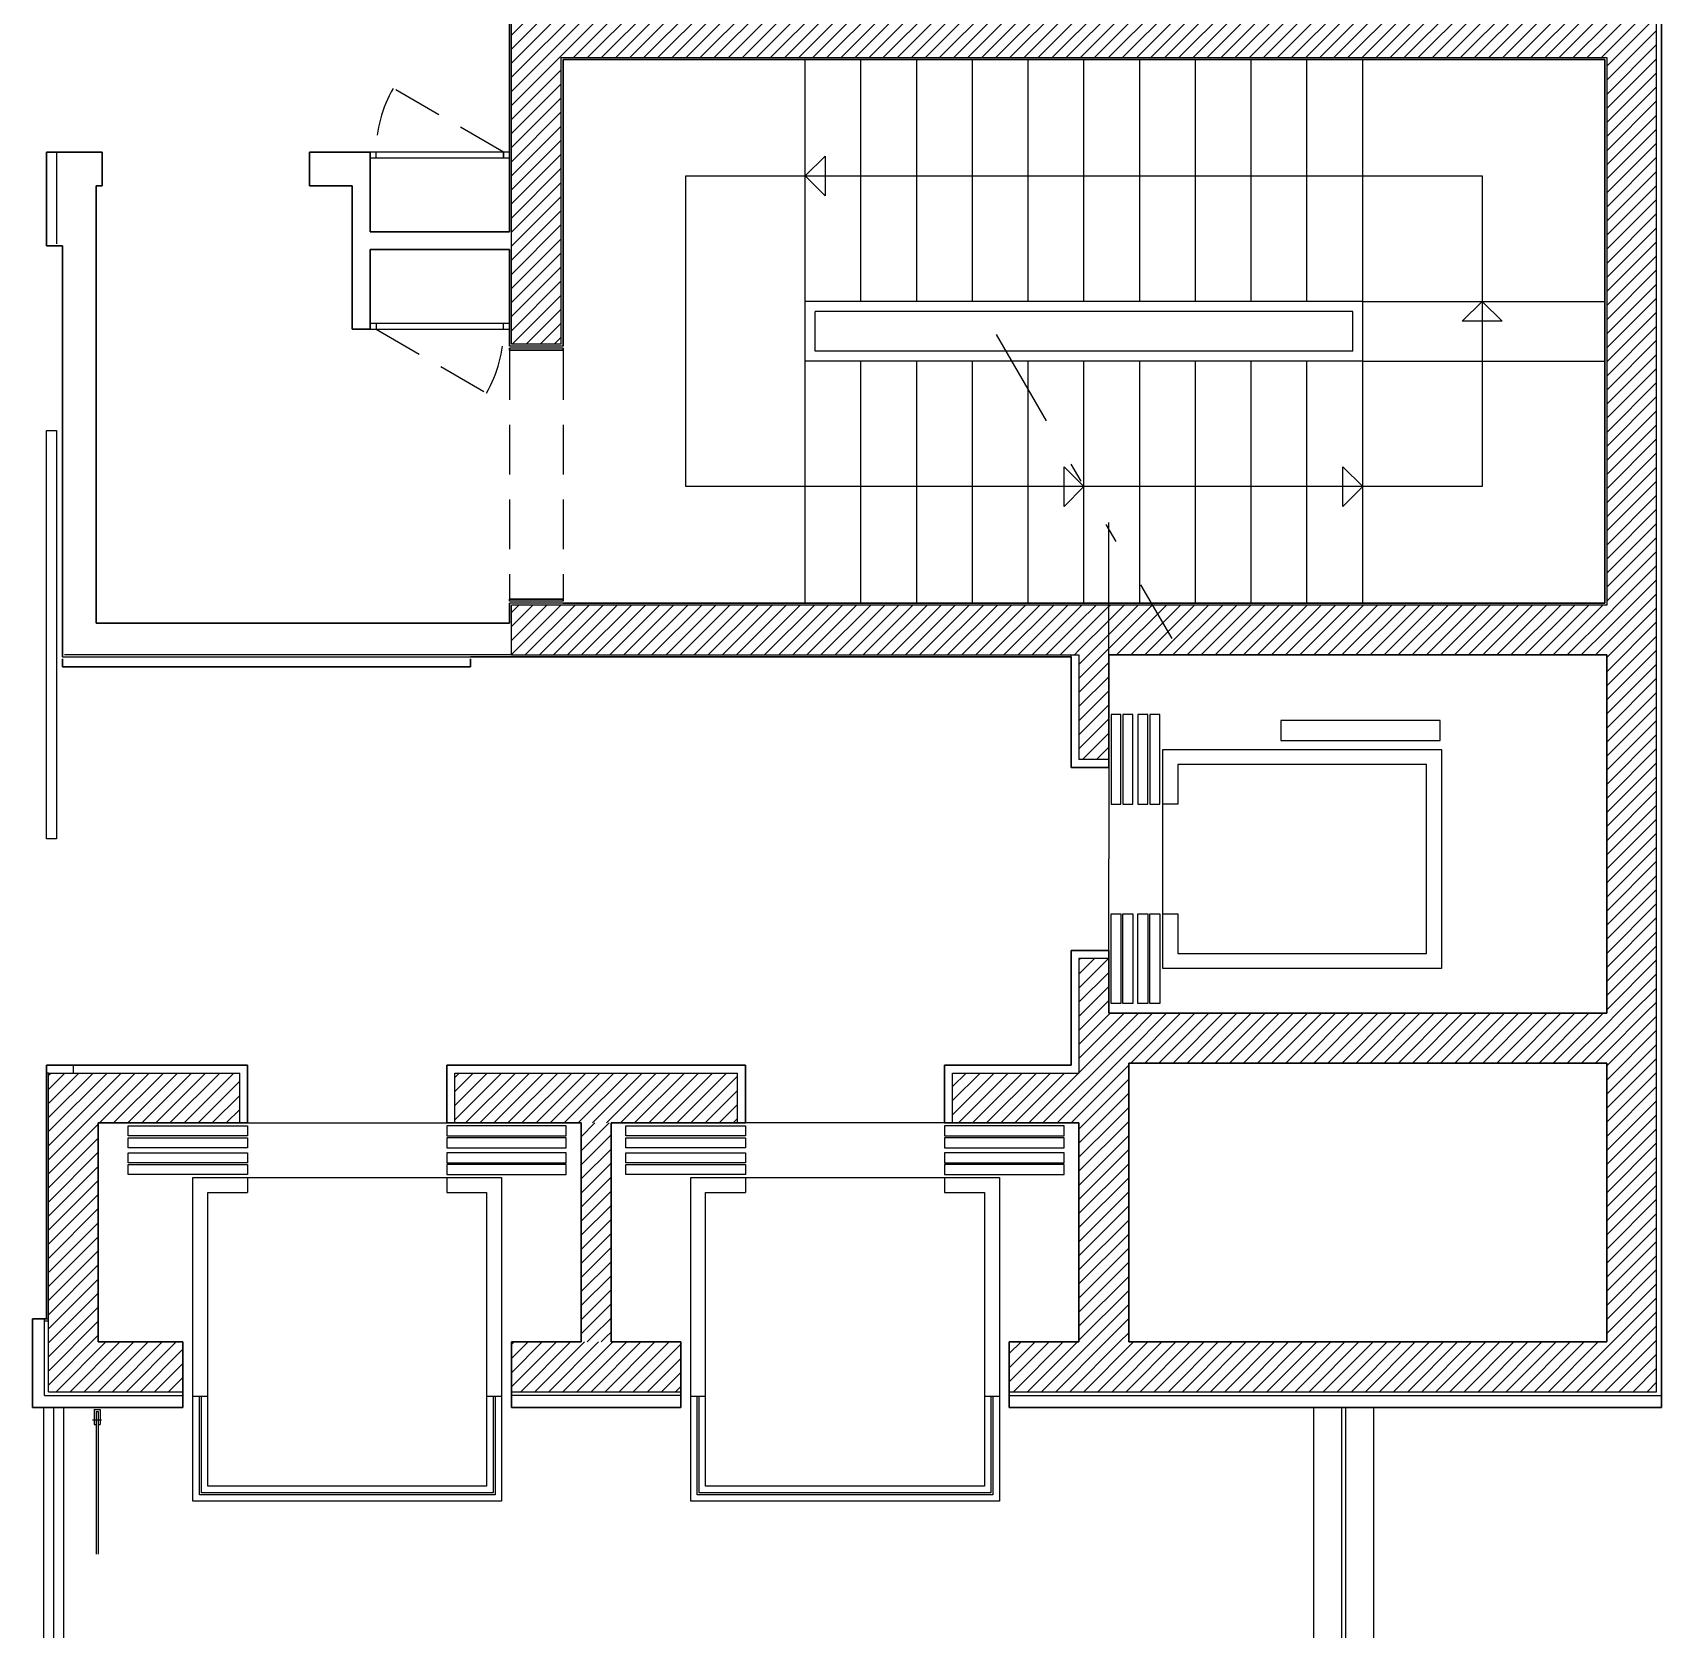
# Model space of a CAD drawing. Extents: x 21.2 to 81.9, y 10.7 to 70.
# Drawn here: x 73.67 to 81.85, y 50.77 to 58.79 of the extents above; entities that cross this region are included whole.
import ezdxf

# ---------------------------------------------------------------- set-up
doc = ezdxf.new("R2010")
doc.units = 0
doc.header["$MEASUREMENT"] = 0
doc.linetypes.add('Divide', pattern=[1.25, 0.5, -0.25, 0, -0.25, 0, -0.25])
doc.linetypes.add('Hidden', pattern=[0.375, 0.25, -0.125])
for name, color, linetype in [('1FIN', 15, 'Continuous'), ('2FIN', 7, 'Continuous'), ('ESTR', 92, 'Continuous'), ('Hatch', 15, 'Continuous')]:
    doc.layers.add(name, color=color, linetype=linetype)
doc.layers.add('Partitions', color=7, linetype='Continuous', lineweight=30)

# ---------------------------------------------------------------- blocks, each defined once
blk = doc.blocks.new('*X14')
at = {"color": 0, "linetype": 'ByBlock'}
for p, q in [((1.1356, 6.8632), (1.3294, 7.057)), ((1.1356, 6.9339), (1.2587, 7.057)), ((1.1356, 7.0046), (1.188, 7.057)), ((1.1356, 6.7925), (1.3856, 7.0425)), ((1.1356, 6.7217), (1.3856, 6.9717)), ((1.1356, 6.651), (1.3856, 6.901)), ((1.1356, 6.5803), (1.3856, 6.8303)), ((1.1356, 6.5096), (1.3856, 6.7596)), ((1.1356, 6.4389), (1.3856, 6.6889)), ((1.1356, 6.3682), (1.3856, 6.6182)), ((1.1356, 6.2975), (1.3856, 6.5475)), ((1.1356, 6.2268), (1.3856, 6.4768)), ((1.1356, 6.1561), (1.3856, 6.4061)), ((1.1356, 6.0853), (1.3856, 6.3353)), ((1.1356, 6.0146), (1.3856, 6.2646)), ((1.1356, 5.9439), (1.3856, 6.1939)), ((1.1356, 5.8732), (1.3856, 6.1232)), ((1.1356, 5.8025), (1.3856, 6.0525)), ((1.1356, 5.7318), (1.3856, 5.9818)), ((1.1356, 5.6611), (1.3856, 5.9111)), ((1.1356, 5.5904), (1.3856, 5.8404)), ((1.1356, 5.5197), (1.3856, 5.7697)), ((1.1356, 5.4489), (1.3856, 5.6989)), ((1.1356, 5.3782), (1.3856, 5.6282)), ((1.1356, 5.3075), (1.3856, 5.5575)), ((1.1356, 5.2368), (1.3856, 5.4868)), ((1.1356, 5.1661), (1.3856, 5.4161)), ((1.1972, 5.157), (1.3856, 5.3454)), ((1.2679, 5.157), (1.3856, 5.2747)), ((1.3386, 5.157), (1.3856, 5.204))]:
    blk.add_line(p, q, dxfattribs=at)
blk = doc.blocks.new('*X16')
at = {"color": 0, "linetype": 'ByBlock'}
for p, q in [((-1.5144, 6.2638), (-1.2712, 6.507)), ((-1.5144, 6.3345), (-1.3419, 6.507)), ((-1.5144, 6.4052), (-1.4126, 6.507)), ((-1.5144, 6.4759), (-1.4833, 6.507)), ((-1.5144, 6.1931), (-1.2644, 6.4431)), ((-1.5144, 6.1223), (-1.2644, 6.3723)), ((-1.5144, 6.0516), (-1.2644, 6.3016)), ((-1.5144, 5.9809), (-1.2644, 6.2309)), ((-1.5144, 5.9102), (-1.2644, 6.1602)), ((-1.5144, 5.8395), (-1.2644, 6.0895)), ((-1.5144, 5.7688), (-1.2644, 6.0188)), ((-1.5144, 5.6981), (-1.2644, 5.9481)), ((-1.5144, 5.6274), (-1.2644, 5.8774)), ((-1.5144, 5.5567), (-1.2644, 5.8067)), ((-1.5144, 5.486), (-1.2644, 5.736)), ((-1.5144, 5.4152), (-1.2644, 5.6652)), ((-1.4519, 5.407), (-1.2644, 5.5945)), ((-1.3812, 5.407), (-1.2644, 5.5238)), ((-1.3105, 5.407), (-1.2644, 5.4531))]:
    blk.add_line(p, q, dxfattribs=at)
blk = doc.blocks.new('*X43')
at = {"color": 0}
for p, q in [((54.0046, -6.0309), (54.2029, -6.0309)), ((54.0546, -5.9809), (54.1529, -5.9809)), ((53.9046, -6.1309), (54.1168, -6.1309)), ((53.9546, -6.0809), (54.1668, -6.0809)), ((53.8546, -6.1809), (54.0668, -6.1809)), ((53.7546, -6.2809), (53.9668, -6.2809)), ((53.8046, -6.2309), (54.0168, -6.2309)), ((53.7046, -6.3309), (53.9168, -6.3309)), ((53.6046, -6.4309), (53.8168, -6.4309)), ((53.6546, -6.3809), (53.8668, -6.3809)), ((53.5046, -6.5309), (53.7168, -6.5309)), ((53.5546, -6.4809), (53.7668, -6.4809)), ((53.4546, -6.5809), (53.6668, -6.5809)), ((53.3546, -6.6809), (53.5668, -6.6809)), ((53.4046, -6.6309), (53.6168, -6.6309)), ((53.3473, -6.7309), (53.3825, -6.7309)), ((53.3825, -6.7309), (53.5168, -6.7309)), ((53.3973, -6.7809), (53.4325, -6.7809)), ((53.4325, -6.7809), (53.4668, -6.7809))]:
    blk.add_line(p, q, dxfattribs=at)
blk = doc.blocks.new('*X19')
at = {"color": 0, "linetype": 'ByBlock'}
for p, q in [((-6.6894, 6.3214), (-6.2538, 6.757)), ((-6.6894, 6.3921), (-6.3245, 6.757)), ((-6.6894, 6.4628), (-6.3952, 6.757)), ((-6.6894, 6.5335), (-6.4659, 6.757)), ((-6.6894, 6.6042), (-6.5366, 6.757)), ((-6.6894, 6.6749), (-6.6073, 6.757)), ((-6.6894, 6.7456), (-6.678, 6.757)), ((-6.4331, 6.507), (-6.1831, 6.757)), ((-6.3623, 6.507), (-6.1123, 6.757)), ((-6.2916, 6.507), (-6.0416, 6.757)), ((-6.2209, 6.507), (-5.9709, 6.757)), ((-6.1502, 6.507), (-5.9002, 6.757)), ((-6.0795, 6.507), (-5.8295, 6.757)), ((-6.0088, 6.507), (-5.7588, 6.757)), ((-5.9381, 6.507), (-5.7294, 6.7157)), ((-4.6494, 6.5229), (-4.4153, 6.757)), ((-4.6494, 6.5936), (-4.486, 6.757)), ((-4.6494, 6.6643), (-4.5567, 6.757)), ((-4.6494, 6.735), (-4.6274, 6.757)), ((-4.5946, 6.507), (-4.3446, 6.757)), ((-4.5239, 6.507), (-4.2739, 6.757)), ((-4.4532, 6.507), (-4.2032, 6.757)), ((-4.3824, 6.507), (-4.1324, 6.757)), ((-4.3117, 6.507), (-4.0617, 6.757)), ((-4.241, 6.507), (-3.991, 6.757)), ((-4.1703, 6.507), (-3.9203, 6.757)), ((-4.0996, 6.507), (-3.8496, 6.757)), ((-4.0289, 6.507), (-3.7789, 6.757)), ((-3.9582, 6.507), (-3.7082, 6.757)), ((-3.8875, 6.507), (-3.6375, 6.757)), ((-3.8168, 6.507), (-3.5668, 6.757)), ((-3.7461, 6.507), (-3.4961, 6.757)), ((-3.6753, 6.507), (-3.4253, 6.757)), ((-3.6046, 6.507), (-3.3546, 6.757)), ((-3.5339, 6.507), (-3.2839, 6.757)), ((-3.4632, 6.507), (-3.2294, 6.7408)), ((-5.8674, 6.507), (-5.7294, 6.645)), ((-3.3925, 6.507), (-3.2294, 6.6701)), ((-5.7967, 6.507), (-5.7294, 6.5743)), ((-3.3218, 6.507), (-3.2294, 6.5994)), ((-6.6894, 6.2507), (-6.4394, 6.5007)), ((-3.2511, 6.507), (-3.2294, 6.5287)), ((-6.6894, 6.1799), (-6.4394, 6.4299)), ((-6.6894, 6.1092), (-6.4394, 6.3592)), ((-6.6894, 6.0385), (-6.4394, 6.2885)), ((-6.6894, 5.9678), (-6.4394, 6.2178)), ((-6.6894, 5.8971), (-6.4394, 6.1471)), ((-6.6894, 5.8264), (-6.4394, 6.0764)), ((-6.6894, 5.7557), (-6.4394, 6.0057)), ((-6.6894, 5.685), (-6.4394, 5.935)), ((-6.6894, 5.6143), (-6.4394, 5.8643)), ((-6.6894, 5.5435), (-6.4394, 5.7935)), ((-6.6894, 5.4728), (-6.4394, 5.7228)), ((-6.6894, 5.4021), (-6.4394, 5.6521)), ((-6.6894, 5.3314), (-6.4394, 5.5814)), ((-6.6894, 5.2607), (-6.4394, 5.5107)), ((-6.6894, 5.19), (-6.4394, 5.44)), ((-6.6517, 5.157), (-6.4017, 5.407)), ((-6.581, 5.157), (-6.331, 5.407)), ((-6.5103, 5.157), (-6.2603, 5.407)), ((-6.4396, 5.157), (-6.1896, 5.407)), ((-6.3688, 5.157), (-6.1188, 5.407)), ((-6.2981, 5.157), (-6.0481, 5.407)), ((-4.3644, 5.3937), (-4.3511, 5.407)), ((-4.3644, 5.323), (-4.2804, 5.407)), ((-4.3644, 5.2522), (-4.2097, 5.407)), ((-4.3644, 5.1815), (-4.1389, 5.407)), ((-4.3182, 5.157), (-4.0682, 5.407)), ((-4.2475, 5.157), (-3.9975, 5.407)), ((-4.1768, 5.157), (-3.9268, 5.407)), ((-4.1061, 5.157), (-3.8561, 5.407)), ((-4.0354, 5.157), (-3.7854, 5.407)), ((-3.9647, 5.157), (-3.7147, 5.407)), ((-3.894, 5.157), (-3.644, 5.407)), ((-3.8233, 5.157), (-3.5733, 5.407)), ((-6.2274, 5.157), (-6.0144, 5.37)), ((-3.7525, 5.157), (-3.5144, 5.3951)), ((-3.6818, 5.157), (-3.5144, 5.3244)), ((-6.1567, 5.157), (-6.0144, 5.2993)), ((-3.6111, 5.157), (-3.5144, 5.2537)), ((-6.086, 5.157), (-6.0144, 5.2286)), ((-6.0153, 5.157), (-6.0144, 5.1579)), ((-3.5404, 5.157), (-3.5144, 5.183))]:
    blk.add_line(p, q, dxfattribs=at)
blk = doc.blocks.new('*X15')
at = {"color": 0, "linetype": 'ByBlock'}
for p, q in [((-1.8644, 5.2067), (-1.6641, 5.407)), ((-1.8644, 5.2774), (-1.7348, 5.407)), ((-1.8644, 5.3481), (-1.8055, 5.407)), ((-1.8434, 5.157), (-1.5934, 5.407)), ((-1.7726, 5.157), (-1.5226, 5.407)), ((-1.7019, 5.157), (-1.4519, 5.407)), ((-1.6312, 5.157), (-1.3812, 5.407)), ((-1.5605, 5.157), (-1.3105, 5.407)), ((-1.4898, 5.157), (-1.2398, 5.407)), ((-1.4191, 5.157), (-1.1691, 5.407)), ((-1.3484, 5.157), (-1.0984, 5.407)), ((-1.2777, 5.157), (-1.0277, 5.407)), ((-1.207, 5.157), (-0.957, 5.407)), ((-1.1363, 5.157), (-0.8863, 5.407)), ((-1.0655, 5.157), (-0.8155, 5.407)), ((-0.9948, 5.157), (-0.7448, 5.407)), ((-0.9241, 5.157), (-0.6741, 5.407)), ((-0.8534, 5.157), (-0.6034, 5.407)), ((-0.7827, 5.157), (-0.5327, 5.407)), ((-0.712, 5.157), (-0.462, 5.407)), ((-0.6413, 5.157), (-0.3913, 5.407)), ((-0.5706, 5.157), (-0.3206, 5.407)), ((-0.4999, 5.157), (-0.2499, 5.407)), ((-0.4291, 5.157), (-0.1791, 5.407)), ((-0.3584, 5.157), (-0.1084, 5.407)), ((-0.2877, 5.157), (-0.0377, 5.407)), ((-0.217, 5.157), (0.033, 5.407)), ((-0.1463, 5.157), (0.1037, 5.407)), ((-0.0756, 5.157), (0.1744, 5.407)), ((-0.0049, 5.157), (0.2451, 5.407)), ((0.0658, 5.157), (0.3158, 5.407)), ((0.1365, 5.157), (0.3865, 5.407)), ((0.2072, 5.157), (0.4572, 5.407)), ((0.278, 5.157), (0.528, 5.407)), ((0.3487, 5.157), (0.5987, 5.407)), ((0.4194, 5.157), (0.6694, 5.407)), ((0.4901, 5.157), (0.7401, 5.407)), ((0.5608, 5.157), (0.8108, 5.407)), ((0.6315, 5.157), (0.8815, 5.407)), ((0.7022, 5.157), (0.9522, 5.407)), ((0.7729, 5.157), (1.0229, 5.407)), ((0.8436, 5.157), (1.0936, 5.407)), ((0.9144, 5.157), (1.1356, 5.3782)), ((0.9851, 5.157), (1.1356, 5.3075)), ((1.0558, 5.157), (1.1356, 5.2368)), ((1.1265, 5.157), (1.1356, 5.1661))]:
    blk.add_line(p, q, dxfattribs=at)
blk = doc.blocks.new('*X11')
at = {"color": 0, "linetype": 'ByBlock'}
for p, q in [((-4.3644, 11.6162), (-3.8736, 12.107)), ((-4.3644, 11.6869), (-3.9443, 12.107)), ((-4.3644, 11.7576), (-4.015, 12.107)), ((-4.3644, 11.8283), (-4.0857, 12.107)), ((-4.3644, 11.8991), (-4.1565, 12.107)), ((-4.3644, 11.9698), (-4.2272, 12.107)), ((-4.3644, 12.0405), (-4.2979, 12.107)), ((-4.0529, 11.857), (-3.8029, 12.107)), ((-3.9822, 11.857), (-3.7322, 12.107)), ((-3.9115, 11.857), (-3.6615, 12.107)), ((-3.8408, 11.857), (-3.5908, 12.107)), ((-3.7701, 11.857), (-3.5201, 12.107)), ((-3.6993, 11.857), (-3.4493, 12.107)), ((-3.6286, 11.857), (-3.3786, 12.107)), ((-3.5579, 11.857), (-3.3079, 12.107)), ((-3.4872, 11.857), (-3.2372, 12.107)), ((-3.4165, 11.857), (-3.1665, 12.107)), ((-3.3458, 11.857), (-3.0958, 12.107)), ((-3.2751, 11.857), (-3.0251, 12.107)), ((-3.2044, 11.857), (-2.9544, 12.107)), ((-3.1337, 11.857), (-2.8837, 12.107)), ((-3.063, 11.857), (-2.813, 12.107)), ((-2.9922, 11.857), (-2.7422, 12.107)), ((-2.9215, 11.857), (-2.6715, 12.107)), ((-2.8508, 11.857), (-2.6008, 12.107)), ((-2.7801, 11.857), (-2.5301, 12.107)), ((-2.7094, 11.857), (-2.4594, 12.107)), ((-2.6387, 11.857), (-2.3887, 12.107)), ((-2.568, 11.857), (-2.318, 12.107)), ((-2.4973, 11.857), (-2.2473, 12.107)), ((-2.4266, 11.857), (-2.1766, 12.107)), ((-2.3558, 11.857), (-2.1058, 12.107)), ((-2.2851, 11.857), (-2.0351, 12.107)), ((-2.2144, 11.857), (-1.9644, 12.107)), ((-2.1437, 11.857), (-1.8937, 12.107)), ((-2.073, 11.857), (-1.823, 12.107)), ((-2.0023, 11.857), (-1.7523, 12.107)), ((-1.9316, 11.857), (-1.6816, 12.107)), ((-1.8609, 11.857), (-1.6109, 12.107)), ((-1.7902, 11.857), (-1.5402, 12.107)), ((-1.7195, 11.857), (-1.4695, 12.107)), ((-1.6487, 11.857), (-1.3987, 12.107)), ((-1.578, 11.857), (-1.328, 12.107)), ((-1.5073, 11.857), (-1.2573, 12.107)), ((-1.4366, 11.857), (-1.1866, 12.107)), ((-1.3659, 11.857), (-1.1159, 12.107)), ((-1.2952, 11.857), (-1.0452, 12.107)), ((-1.2245, 11.857), (-0.9745, 12.107)), ((-1.1538, 11.857), (-0.9038, 12.107)), ((-1.0831, 11.857), (-0.8331, 12.107)), ((-1.0123, 11.857), (-0.7623, 12.107)), ((-0.9416, 11.857), (-0.6916, 12.107)), ((-0.8709, 11.857), (-0.6209, 12.107)), ((-0.8002, 11.857), (-0.5502, 12.107)), ((-0.7295, 11.857), (-0.4795, 12.107)), ((-0.6588, 11.857), (-0.4088, 12.107)), ((-0.5881, 11.857), (-0.3381, 12.107)), ((-0.5174, 11.857), (-0.2674, 12.107)), ((-0.4467, 11.857), (-0.1967, 12.107)), ((-0.3759, 11.857), (-0.1259, 12.107)), ((-0.3052, 11.857), (-0.0552, 12.107)), ((-0.2345, 11.857), (0.0155, 12.107)), ((-0.1638, 11.857), (0.0862, 12.107)), ((-0.0931, 11.857), (0.1569, 12.107)), ((-0.0224, 11.857), (0.2276, 12.107)), ((0.0483, 11.857), (0.2983, 12.107)), ((0.119, 11.857), (0.369, 12.107)), ((0.1897, 11.857), (0.4397, 12.107)), ((0.2604, 11.857), (0.5104, 12.107)), ((0.3312, 11.857), (0.5812, 12.107)), ((0.4019, 11.857), (0.6519, 12.107)), ((0.4726, 11.857), (0.7226, 12.107)), ((0.5433, 11.857), (0.7933, 12.107)), ((0.614, 11.857), (0.864, 12.107)), ((0.6847, 11.857), (0.9347, 12.107)), ((0.7554, 11.857), (1.0054, 12.107)), ((0.8261, 11.857), (1.0761, 12.107)), ((0.8968, 11.857), (1.1356, 12.0958)), ((0.9676, 11.857), (1.1356, 12.025)), ((1.0383, 11.857), (1.1356, 11.9543)), ((1.109, 11.857), (1.1356, 11.8836)), ((-4.3644, 11.5455), (-4.1144, 11.7955)), ((-4.3644, 11.4748), (-4.1144, 11.7248)), ((-4.3644, 11.4041), (-4.1144, 11.6541)), ((-4.3644, 11.3334), (-4.1144, 11.5834)), ((-4.3644, 11.2627), (-4.1144, 11.5127)), ((-4.3644, 11.1919), (-4.1144, 11.4419)), ((-4.3644, 11.1212), (-4.1144, 11.3712)), ((-4.3644, 11.0505), (-4.1144, 11.3005)), ((-4.3644, 10.9798), (-4.1144, 11.2298)), ((-4.3644, 10.9091), (-4.1144, 11.1591)), ((-4.3644, 10.8384), (-4.1144, 11.0884)), ((-4.3644, 10.7677), (-4.1144, 11.0177)), ((-4.3644, 10.697), (-4.1144, 10.947)), ((-4.3644, 10.6263), (-4.1144, 10.8763)), ((-4.3644, 10.5555), (-4.1144, 10.8055)), ((-4.3644, 10.4848), (-4.1144, 10.7348)), ((-4.3615, 10.417), (-4.1144, 10.6641)), ((-4.2908, 10.417), (-4.1144, 10.5934)), ((-4.2201, 10.417), (-4.1144, 10.5227)), ((-4.1494, 10.417), (-4.1144, 10.452))]:
    blk.add_line(p, q, dxfattribs=at)
blk = doc.blocks.new('*X9')
at = {"color": 0, "linetype": 'ByBlock'}
for p, q in [((-4.3644, 8.8585), (-4.1159, 9.107)), ((-4.3644, 8.9292), (-4.1866, 9.107)), ((-4.3644, 8.9999), (-4.2573, 9.107)), ((-4.3644, 9.0706), (-4.328, 9.107)), ((-4.2952, 8.857), (-4.0452, 9.107)), ((-4.2245, 8.857), (-3.9745, 9.107)), ((-4.1538, 8.857), (-3.9038, 9.107)), ((-4.0831, 8.857), (-3.8331, 9.107)), ((-4.0123, 8.857), (-3.7623, 9.107)), ((-3.9416, 8.857), (-3.6916, 9.107)), ((-3.8709, 8.857), (-3.6209, 9.107)), ((-3.8002, 8.857), (-3.5502, 9.107)), ((-3.7295, 8.857), (-3.4795, 9.107)), ((-3.6588, 8.857), (-3.4088, 9.107)), ((-3.5881, 8.857), (-3.3381, 9.107)), ((-3.5174, 8.857), (-3.2674, 9.107)), ((-3.4467, 8.857), (-3.1967, 9.107)), ((-3.3759, 8.857), (-3.126, 9.107)), ((-3.3052, 8.857), (-3.0552, 9.107)), ((-3.2345, 8.857), (-2.9845, 9.107)), ((-3.1638, 8.857), (-2.9138, 9.107)), ((-3.0931, 8.857), (-2.8431, 9.107)), ((-3.0224, 8.857), (-2.7724, 9.107)), ((-2.9517, 8.857), (-2.7017, 9.107)), ((-2.881, 8.857), (-2.631, 9.107)), ((-2.8103, 8.857), (-2.5603, 9.107)), ((-2.7396, 8.857), (-2.4896, 9.107)), ((-2.6688, 8.857), (-2.4188, 9.107)), ((-2.5981, 8.857), (-2.3481, 9.107)), ((-2.5274, 8.857), (-2.2774, 9.107)), ((-2.4567, 8.857), (-2.2067, 9.107)), ((-2.386, 8.857), (-2.136, 9.107)), ((-2.3153, 8.857), (-2.0653, 9.107)), ((-2.2446, 8.857), (-1.9946, 9.107)), ((-2.1739, 8.857), (-1.9239, 9.107)), ((-2.1032, 8.857), (-1.8532, 9.107)), ((-2.0324, 8.857), (-1.7824, 9.107)), ((-1.9617, 8.857), (-1.7117, 9.107)), ((-1.891, 8.857), (-1.641, 9.107)), ((-1.8203, 8.857), (-1.5703, 9.107)), ((-1.7496, 8.857), (-1.5144, 9.0922)), ((-1.6789, 8.857), (-1.5144, 9.0215)), ((-1.6082, 8.857), (-1.5144, 8.9508)), ((-1.5375, 8.857), (-1.5144, 8.8801))]:
    blk.add_line(p, q, dxfattribs=at)
blk = doc.blocks.new('*X12')
at = {"color": 0, "linetype": 'ByBlock'}
for p, q in [((1.1356, 11.8836), (1.359, 12.107)), ((1.1356, 11.9543), (1.2883, 12.107)), ((1.1356, 12.025), (1.2176, 12.107)), ((1.1356, 12.0958), (1.1468, 12.107)), ((1.1356, 11.8129), (1.3856, 12.0629)), ((1.1356, 11.7422), (1.3856, 11.9922)), ((1.1356, 11.6715), (1.3856, 11.9215)), ((1.1356, 11.6008), (1.3856, 11.8508)), ((1.1356, 11.5301), (1.3856, 11.7801)), ((1.1356, 11.4594), (1.3856, 11.7094)), ((1.1356, 11.3886), (1.3856, 11.6386)), ((1.1356, 11.3179), (1.3856, 11.5679)), ((1.1356, 11.2472), (1.3856, 11.4972)), ((1.1356, 11.1765), (1.3856, 11.4265)), ((1.1356, 11.1058), (1.3856, 11.3558)), ((1.1356, 11.0351), (1.3856, 11.2851)), ((1.1356, 10.9644), (1.3856, 11.2144)), ((1.1356, 10.8937), (1.3856, 11.1437)), ((1.1356, 10.823), (1.3856, 11.073)), ((1.1356, 10.7522), (1.3856, 11.0022)), ((1.1356, 10.6815), (1.3856, 10.9315)), ((1.1356, 10.6108), (1.3856, 10.8608)), ((1.1356, 10.5401), (1.3856, 10.7901)), ((1.1356, 10.4694), (1.3856, 10.7194)), ((1.1356, 10.3987), (1.3856, 10.6487)), ((1.1356, 10.328), (1.3856, 10.578)), ((1.1356, 10.2573), (1.3856, 10.5073)), ((1.1356, 10.1866), (1.3856, 10.4366)), ((1.1356, 10.1159), (1.3856, 10.3659)), ((1.1356, 10.0451), (1.3856, 10.2951)), ((1.1356, 9.9744), (1.3856, 10.2244)), ((1.1356, 9.9037), (1.3856, 10.1537)), ((1.1356, 9.833), (1.3856, 10.083)), ((1.1356, 9.7623), (1.3856, 10.0123)), ((1.1356, 9.6916), (1.3856, 9.9416)), ((1.1356, 9.6209), (1.3856, 9.8709)), ((1.1356, 9.5502), (1.3856, 9.8002)), ((1.1356, 9.4795), (1.3856, 9.7295)), ((1.1356, 9.4087), (1.3856, 9.6587)), ((1.1356, 9.338), (1.3856, 9.588)), ((1.1356, 9.2673), (1.3856, 9.5173)), ((1.1356, 9.1966), (1.3856, 9.4466)), ((1.1356, 9.1259), (1.3856, 9.3759)), ((1.1974, 9.117), (1.3856, 9.3052)), ((1.2681, 9.117), (1.3856, 9.2345)), ((1.3388, 9.117), (1.3856, 9.1638))]:
    blk.add_line(p, q, dxfattribs=at)
blk = doc.blocks.new('*X10')
at = {"color": 0, "linetype": 'ByBlock'}
for p, q in [((-1.3644, 8.8886), (-1.1461, 9.107)), ((-1.3644, 8.9594), (-1.2168, 9.107)), ((-1.3644, 9.0301), (-1.2875, 9.107)), ((-1.3644, 9.1008), (-1.3582, 9.107)), ((-1.3253, 8.857), (-1.0753, 9.107)), ((-1.2546, 8.857), (-1.0046, 9.107)), ((-1.1839, 8.857), (-0.9339, 9.107)), ((-1.1132, 8.857), (-0.8632, 9.107)), ((-1.0425, 8.857), (-0.7925, 9.107)), ((-0.9718, 8.857), (-0.7218, 9.107)), ((-0.9011, 8.857), (-0.6511, 9.107)), ((-0.8304, 8.857), (-0.5804, 9.107)), ((-0.7597, 8.857), (-0.5097, 9.107)), ((-0.6889, 8.857), (-0.4389, 9.107)), ((-0.6182, 8.857), (-0.3682, 9.107)), ((-0.5475, 8.857), (-0.2975, 9.107)), ((-0.4768, 8.857), (-0.2268, 9.107)), ((-0.4061, 8.857), (-0.1561, 9.107)), ((-0.3354, 8.857), (-0.0854, 9.107)), ((-0.2647, 8.857), (-0.0147, 9.107)), ((-0.194, 8.857), (0.056, 9.107)), ((-0.1233, 8.857), (0.1267, 9.107)), ((-0.0525, 8.857), (0.1975, 9.107)), ((0.0182, 8.857), (0.2682, 9.107)), ((0.0889, 8.857), (0.3389, 9.107)), ((0.1596, 8.857), (0.4096, 9.107)), ((0.2303, 8.857), (0.4803, 9.107)), ((0.301, 8.857), (0.551, 9.107)), ((0.3717, 8.857), (0.6217, 9.107)), ((0.4424, 8.857), (0.6924, 9.107)), ((0.5131, 8.857), (0.7631, 9.107)), ((0.5838, 8.857), (0.8338, 9.107)), ((0.6546, 8.857), (0.9046, 9.107)), ((0.7253, 8.857), (0.9753, 9.107)), ((0.796, 8.857), (1.046, 9.107)), ((0.8667, 8.857), (1.1167, 9.107)), ((0.9374, 8.857), (1.1356, 9.0552)), ((1.0081, 8.857), (1.1356, 8.9845)), ((1.0788, 8.857), (1.1356, 8.9138))]:
    blk.add_line(p, q, dxfattribs=at)
blk = doc.blocks.new('*X18')
at = {"color": 0, "linetype": 'ByBlock'}
for p, q in [((-1.2644, 6.8673), (-1.0747, 7.057)), ((-1.2644, 6.938), (-1.1454, 7.057)), ((-1.2644, 7.0087), (-1.2162, 7.057)), ((-1.254, 6.807), (-1.004, 7.057)), ((-1.1833, 6.807), (-0.9333, 7.057)), ((-1.1126, 6.807), (-0.8626, 7.057)), ((-1.0419, 6.807), (-0.7919, 7.057)), ((-0.9712, 6.807), (-0.7212, 7.057)), ((-0.9005, 6.807), (-0.6505, 7.057)), ((-0.8298, 6.807), (-0.5798, 7.057)), ((-0.759, 6.807), (-0.509, 7.057)), ((-0.6883, 6.807), (-0.4383, 7.057)), ((-0.6176, 6.807), (-0.3676, 7.057)), ((-0.5469, 6.807), (-0.2969, 7.057)), ((-0.4762, 6.807), (-0.2262, 7.057)), ((-0.4055, 6.807), (-0.1555, 7.057)), ((-0.3348, 6.807), (-0.0848, 7.057)), ((-0.2641, 6.807), (-0.0141, 7.057)), ((-0.1934, 6.807), (0.0566, 7.057)), ((-0.1226, 6.807), (0.1274, 7.057)), ((-0.0519, 6.807), (0.1981, 7.057)), ((0.0188, 6.807), (0.2688, 7.057)), ((0.0895, 6.807), (0.3395, 7.057)), ((0.1602, 6.807), (0.4102, 7.057)), ((0.2309, 6.807), (0.4809, 7.057)), ((0.3016, 6.807), (0.5516, 7.057)), ((0.3723, 6.807), (0.6223, 7.057)), ((0.443, 6.807), (0.693, 7.057)), ((0.5137, 6.807), (0.7637, 7.057)), ((0.5845, 6.807), (0.8345, 7.057)), ((0.6552, 6.807), (0.9052, 7.057)), ((0.7259, 6.807), (0.9759, 7.057)), ((0.7966, 6.807), (1.0466, 7.057)), ((0.8673, 6.807), (1.1173, 7.057)), ((0.938, 6.807), (1.1356, 7.0046)), ((1.0087, 6.807), (1.1356, 6.9339)), ((1.0794, 6.807), (1.1356, 6.8632))]:
    blk.add_line(p, q, dxfattribs=at)
blk = doc.blocks.new('*X17')
at = {"color": 0, "linetype": 'ByBlock'}
for p, q in [((-1.5144, 7.183), (-1.3654, 7.332)), ((-1.5144, 7.2537), (-1.4361, 7.332)), ((-1.5144, 7.3244), (-1.5068, 7.332)), ((-1.5144, 7.1123), (-1.3644, 7.2623)), ((-1.5144, 7.0416), (-1.3644, 7.1916)), ((-1.5144, 6.9709), (-1.3644, 7.1209)), ((-1.5144, 6.9002), (-1.3576, 7.057)), ((-1.5144, 6.8295), (-1.2869, 7.057)), ((-1.5144, 6.7587), (-1.2644, 7.0087)), ((-1.6954, 6.507), (-1.2644, 6.938)), ((-1.6247, 6.507), (-1.2644, 6.8673)), ((-1.554, 6.507), (-1.2644, 6.7966)), ((-2.1494, 6.548), (-1.9404, 6.757)), ((-2.1494, 6.6187), (-2.0111, 6.757)), ((-2.1494, 6.6894), (-2.0818, 6.757)), ((-2.1197, 6.507), (-1.8697, 6.757)), ((-2.049, 6.507), (-1.799, 6.757)), ((-1.9783, 6.507), (-1.7283, 6.757)), ((-1.9076, 6.507), (-1.6576, 6.757)), ((-1.8369, 6.507), (-1.5869, 6.757)), ((-1.7662, 6.507), (-1.5162, 6.757)), ((-1.4833, 6.507), (-1.2644, 6.7259)), ((-1.4126, 6.507), (-1.2644, 6.6552)), ((-1.3419, 6.507), (-1.2644, 6.5845)), ((-1.2712, 6.507), (-1.2644, 6.5138))]:
    blk.add_line(p, q, dxfattribs=at)
blk = doc.blocks.new('*X8')
at = {"color": 0, "linetype": 'ByBlock'}
for p, q in [((-1.5144, 9.0215), (-1.4289, 9.107)), ((-1.5144, 9.0922), (-1.4996, 9.107)), ((-1.5144, 8.9508), (-1.3644, 9.1008)), ((-1.5144, 8.8801), (-1.3644, 9.0301)), ((-1.5144, 8.8094), (-1.3644, 8.9594)), ((-1.5144, 8.7386), (-1.3644, 8.8886)), ((-1.5144, 8.6679), (-1.3644, 8.8179)), ((-1.5144, 8.5972), (-1.3644, 8.7472)), ((-1.5144, 8.5265), (-1.3644, 8.6765)), ((-1.5144, 8.4558), (-1.3644, 8.6058)), ((-1.5144, 8.3851), (-1.3644, 8.5351)), ((-1.4968, 8.332), (-1.3644, 8.4644)), ((-1.4261, 8.332), (-1.3644, 8.3937))]:
    blk.add_line(p, q, dxfattribs=at)
blk = doc.blocks.new('*X13')
at = {"color": 0, "linetype": 'ByBlock'}
for p, q in [((1.1356, 8.9138), (1.3388, 9.117)), ((1.1356, 8.9845), (1.2681, 9.117)), ((1.1356, 9.0552), (1.1974, 9.117)), ((1.1356, 8.8431), (1.3856, 9.0931)), ((1.1356, 8.7723), (1.3856, 9.0223)), ((1.1356, 8.7016), (1.3856, 8.9516)), ((1.1356, 8.6309), (1.3856, 8.8809)), ((1.1356, 8.5602), (1.3856, 8.8102)), ((1.1356, 8.4895), (1.3856, 8.7395)), ((1.1356, 8.4188), (1.3856, 8.6688)), ((1.1356, 8.3481), (1.3856, 8.5981)), ((1.1356, 8.2774), (1.3856, 8.5274)), ((1.1356, 8.2067), (1.3856, 8.4567)), ((1.1356, 8.136), (1.3856, 8.386)), ((1.1356, 8.0652), (1.3856, 8.3152)), ((1.1356, 7.9945), (1.3856, 8.2445)), ((1.1356, 7.9238), (1.3856, 8.1738)), ((1.1356, 7.8531), (1.3856, 8.1031)), ((1.1356, 7.7824), (1.3856, 8.0324)), ((1.1356, 7.7117), (1.3856, 7.9617)), ((1.1356, 7.641), (1.3856, 7.891)), ((1.1356, 7.5703), (1.3856, 7.8203)), ((1.1356, 7.4996), (1.3856, 7.7496)), ((1.1356, 7.4288), (1.3856, 7.6788)), ((1.1356, 7.3581), (1.3856, 7.6081)), ((1.1356, 7.2874), (1.3856, 7.5374)), ((1.1356, 7.2167), (1.3856, 7.4667)), ((1.1356, 7.146), (1.3856, 7.396)), ((1.1356, 7.0753), (1.3856, 7.3253)), ((1.188, 7.057), (1.3856, 7.2546)), ((1.2587, 7.057), (1.3856, 7.1839)), ((1.3294, 7.057), (1.3856, 7.1132))]:
    blk.add_line(p, q, dxfattribs=at)

msp = doc.modelspace()

# ---------------------------------------------------------------- linework, layer by layer
at = {"layer": '1FIN', "linetype": 'Hidden'}
for p, q in [((76.0364, 58.1871), (75.4821, 58.5071)), ((75.3964, 57.2971), (75.9506, 56.9771)), ((76.0664, 57.1921), (76.0664, 55.9421)), ((76.3364, 57.1921), (76.3364, 55.9421))]:
    msp.add_line(p, q, dxfattribs=at)
at = {"layer": '1FIN'}
for p, q in [((76.3364, 57.2121), (76.0664, 57.2121)), ((76.3364, 57.2021), (76.0664, 57.2021)), ((76.3364, 55.9321), (76.0664, 55.9321)), ((76.3364, 55.9221), (76.0664, 55.9221)), ((74.1514, 53.2471), (74.1514, 53.2971)), ((74.1514, 53.2971), (74.7514, 53.2971)), ((74.7514, 53.2971), (74.7514, 53.2471)), ((75.7514, 53.2971), (75.7514, 53.2471)), ((76.3514, 53.2971), (75.7514, 53.2971)), ((76.3514, 53.2471), (76.3514, 53.2971)), ((76.6514, 53.2471), (76.6514, 53.2971)), ((76.6514, 53.2971), (77.2514, 53.2971)), ((77.2514, 53.2971), (77.2514, 53.2471)), ((78.2514, 53.2971), (78.2514, 53.2471)), ((78.8514, 53.2971), (78.2514, 53.2971)), ((78.8514, 53.2471), (78.8514, 53.2971)), ((74.7514, 53.2471), (74.1514, 53.2471)), ((74.1514, 53.1871), (74.1514, 53.2371)), ((74.1514, 53.2371), (74.7514, 53.2371)), ((74.7514, 53.1871), (74.1514, 53.1871)), ((74.7514, 53.2371), (74.7514, 53.1871)), ((75.7514, 53.2471), (76.3514, 53.2471)), ((75.7514, 53.2371), (75.7514, 53.1871)), ((76.3514, 53.2371), (75.7514, 53.2371)), ((75.7514, 53.1871), (76.3514, 53.1871)), ((76.3514, 53.1871), (76.3514, 53.2371)), ((77.2514, 53.2471), (76.6514, 53.2471)), ((76.6514, 53.2371), (77.2514, 53.2371)), ((76.6514, 53.1871), (76.6514, 53.2371)), ((77.2514, 53.1871), (76.6514, 53.1871)), ((77.2514, 53.2371), (77.2514, 53.1871)), ((78.2514, 53.2471), (78.8514, 53.2471)), ((78.2514, 53.2371), (78.2514, 53.1871)), ((78.8514, 53.2371), (78.2514, 53.2371)), ((78.2514, 53.1871), (78.8514, 53.1871)), ((78.8514, 53.1871), (78.8514, 53.2371)), ((74.1514, 53.1121), (74.1514, 53.1621)), ((74.1514, 53.1621), (74.7514, 53.1621)), ((74.7514, 53.1121), (74.1514, 53.1121)), ((74.1514, 53.0521), (74.1514, 53.1021)), ((74.1514, 53.1021), (74.7514, 53.1021)), ((74.7514, 53.1621), (74.7514, 53.1121)), ((74.7514, 53.1021), (74.7514, 53.0521)), ((75.7514, 53.1621), (75.7514, 53.1121)), ((76.3514, 53.1621), (75.7514, 53.1621)), ((75.7514, 53.1121), (76.3514, 53.1121)), ((75.7514, 53.1021), (75.7514, 53.0521)), ((76.3514, 53.1021), (75.7514, 53.1021)), ((76.3514, 53.1121), (76.3514, 53.1621)), ((76.3514, 53.0521), (76.3514, 53.1021)), ((76.6514, 53.1621), (77.2514, 53.1621)), ((76.6514, 53.1121), (76.6514, 53.1621)), ((77.2514, 53.1121), (76.6514, 53.1121)), ((76.6514, 53.1021), (77.2514, 53.1021)), ((76.6514, 53.0521), (76.6514, 53.1021)), ((77.2514, 53.1621), (77.2514, 53.1121)), ((77.2514, 53.1021), (77.2514, 53.0521)), ((78.2514, 53.1621), (78.2514, 53.1121)), ((78.8514, 53.1621), (78.2514, 53.1621)), ((78.2514, 53.1121), (78.8514, 53.1121)), ((78.2514, 53.1021), (78.2514, 53.0521)), ((78.8514, 53.1021), (78.2514, 53.1021)), ((78.8514, 53.1121), (78.8514, 53.1621)), ((78.8514, 53.0521), (78.8514, 53.1021)), ((74.7514, 53.0521), (74.1514, 53.0521)), ((75.7514, 53.0521), (76.3514, 53.0521)), ((77.2514, 53.0521), (76.6514, 53.0521)), ((78.2514, 53.0521), (78.8514, 53.0521)), ((74.5089, 51.4446), (74.5089, 51.9371)), ((74.5189, 51.4546), (74.5189, 51.9371)), ((75.9839, 51.9371), (75.9839, 51.4546)), ((75.9939, 51.9371), (75.9939, 51.4446)), ((77.0089, 51.4446), (77.0089, 51.9371)), ((77.0189, 51.4546), (77.0189, 51.9371)), ((78.4839, 51.9371), (78.4839, 51.4546)), ((78.4939, 51.9371), (78.4939, 51.4446)), ((75.9839, 51.4546), (74.5189, 51.4546)), ((78.4839, 51.4546), (77.0189, 51.4546)), ((75.9939, 51.4446), (74.5089, 51.4446)), ((78.4939, 51.4446), (77.0089, 51.4446))]:
    msp.add_line(p, q, dxfattribs=at)
at = {"layer": '1FIN', "linetype": 'Hidden'}
for centre, start, end in [((76.0364, 58.1871), 150, 180), ((75.3964, 57.2971), 330, 360)]:
    msp.add_arc(centre, 0.64, start, end, dxfattribs=at)
at = {"layer": '2FIN'}
for p, q in [((77.5514, 57.4371), (77.5514, 58.6521)), ((77.8314, 57.4371), (77.8314, 58.6521)), ((78.1114, 57.4371), (78.1114, 58.6521)), ((78.3914, 57.4371), (78.3914, 58.6521)), ((78.6714, 57.4371), (78.6714, 58.6521)), ((78.9514, 57.4371), (78.9514, 58.6521)), ((79.2314, 57.4371), (79.2314, 58.6521)), ((79.5114, 57.4371), (79.5114, 58.6521)), ((79.7914, 57.4371), (79.7914, 58.6521)), ((80.0714, 57.4371), (80.0714, 58.6521)), ((80.3514, 57.4371), (80.3514, 58.6521)), ((73.7914, 58.1871), (73.7914, 57.7258)), ((76.0664, 58.1871), (75.3664, 58.1871)), ((75.3964, 58.1571), (75.3964, 58.1871)), ((76.0364, 58.1571), (76.0364, 58.1871)), ((76.0364, 58.1871), (76.0364, 58.1571)), ((77.5514, 58.0671), (77.6514, 58.1671)), ((77.6514, 58.1671), (77.6514, 57.9671)), ((76.0664, 58.1571), (75.3664, 58.1571)), ((77.5514, 58.0671), (77.6514, 57.9671)), ((80.3514, 57.4371), (77.5514, 57.4371)), ((77.5514, 55.9221), (77.5514, 57.4371)), ((80.3514, 57.4371), (81.5664, 57.4371)), ((80.3514, 57.1371), (80.3514, 57.4371)), ((80.9514, 57.4371), (80.8514, 57.3371)), ((80.9514, 57.4371), (81.0514, 57.3371)), ((80.3014, 57.3871), (77.6014, 57.3871)), ((77.6014, 57.1871), (77.6014, 57.3871)), ((80.3014, 57.1871), (80.3014, 57.3871)), ((75.3664, 57.3271), (76.0664, 57.3271)), ((75.3664, 57.2971), (76.0664, 57.2971)), ((75.3964, 57.3271), (75.3964, 57.2971)), ((76.0364, 57.2971), (76.0364, 57.3271)), ((81.0514, 57.3371), (80.8514, 57.3371)), ((80.3014, 57.1871), (77.6014, 57.1871)), ((80.3514, 57.1371), (77.5514, 57.1371)), ((77.8314, 55.9221), (77.8314, 57.1371)), ((78.1114, 55.9221), (78.1114, 57.1371)), ((78.3914, 55.9221), (78.3914, 57.1371)), ((78.6714, 55.9221), (78.6714, 57.1371)), ((78.9514, 55.9221), (78.9514, 57.1371)), ((79.2314, 55.9221), (79.2314, 57.1371)), ((79.5114, 55.9221), (79.5114, 57.1371)), ((79.7914, 55.9221), (79.7914, 57.1371)), ((80.0714, 55.9221), (80.0714, 57.1371)), ((80.3514, 55.9221), (80.3514, 57.1371)), ((80.3514, 57.1371), (81.5664, 57.1371)), ((78.9514, 56.5071), (78.8514, 56.6071)), ((78.8514, 56.4071), (78.8514, 56.6071)), ((80.3514, 56.5071), (80.2514, 56.6071)), ((80.2514, 56.4071), (80.2514, 56.6071)), ((78.9514, 56.5071), (78.8514, 56.4071)), ((80.3514, 56.5071), (80.2514, 56.4071)), ((79.0764, 55.6621), (79.0764, 56.3265)), ((73.8214, 55.6521), (75.8714, 55.6521)), ((76.0764, 55.6621), (73.8314, 55.6621)), ((78.8864, 55.6521), (78.8864, 55.6621)), ((80.7406, 55.3322), (79.9406, 55.3322)), ((79.9406, 55.3322), (79.9406, 55.2322)), ((80.7406, 55.2322), (80.7406, 55.3322)), ((79.9406, 55.2322), (80.7406, 55.2322)), ((79.0764, 55.0971), (79.0764, 54.6371)), ((79.0764, 54.1771), (79.0764, 54.6371)), ((73.8764, 53.5621), (73.8764, 53.6021)), ((73.7514, 53.5621), (73.7414, 53.5621)), ((74.7514, 53.3121), (75.7514, 53.3121)), ((78.2514, 53.3121), (77.2514, 53.3121)), ((74.4764, 53.0371), (76.0264, 53.0371)), ((74.4764, 51.4121), (74.4764, 53.0371)), ((74.7514, 53.0371), (74.7514, 52.9621)), ((75.7514, 53.0371), (75.7514, 52.9621)), ((76.0264, 53.0371), (76.0264, 51.4121)), ((76.9764, 53.0371), (78.5264, 53.0371)), ((76.9764, 51.4121), (76.9764, 53.0371)), ((77.2514, 53.0371), (77.2514, 52.9621)), ((78.2514, 53.0371), (78.2514, 52.9621)), ((78.5264, 53.0371), (78.5264, 51.4121)), ((74.5514, 52.9621), (74.7514, 52.9621)), ((74.5514, 51.4871), (74.5514, 52.9621)), ((75.7514, 52.9621), (75.9514, 52.9621)), ((75.9514, 52.9621), (75.9514, 51.4871)), ((77.0514, 51.4871), (77.0514, 52.9621)), ((77.0514, 52.9621), (77.2514, 52.9621)), ((78.2514, 52.9621), (78.4514, 52.9621)), ((78.4514, 52.9621), (78.4514, 51.4871)), ((73.7314, 51.9421), (73.7314, 52.3273)), ((73.7314, 52.3173), (73.7514, 52.3173)), ((73.7414, 52.3273), (73.7514, 52.3273)), ((73.7264, 51.8821), (73.7264, 43.5921)), ((73.7314, 51.9421), (74.4264, 51.9421)), ((73.7764, 51.8821), (73.7764, 43.5921)), ((73.8264, 51.8821), (73.8264, 43.5921)), ((73.9814, 51.8721), (73.9814, 51.7971)), ((73.9814, 51.8721), (74.0114, 51.8721)), ((73.9914, 51.8621), (73.9914, 51.1463)), ((73.9914, 51.8621), (74.0014, 51.8621)), ((74.0014, 51.8621), (74.0014, 51.1463)), ((74.0114, 51.8721), (74.0114, 51.7971)), ((74.5514, 51.9371), (74.4764, 51.9371)), ((76.0264, 51.9371), (75.9514, 51.9371)), ((76.9264, 51.9421), (76.0764, 51.9421)), ((77.0514, 51.9371), (76.9764, 51.9371)), ((78.5264, 51.9371), (78.4514, 51.9371)), ((78.5764, 51.9421), (81.8514, 51.9421)), ((80.1064, 43.5921), (80.1064, 51.8821)), ((80.2464, 43.5921), (80.2464, 51.8821)), ((80.2664, 43.5921), (80.2664, 51.8821)), ((80.4064, 43.5921), (80.4064, 51.8821)), ((73.9729, 51.8201), (74.0183, 51.8201)), ((73.9814, 51.7971), (73.9914, 51.7971)), ((74.0014, 51.7971), (74.0114, 51.7971)), ((75.9514, 51.4871), (74.5514, 51.4871)), ((78.4514, 51.4871), (77.0514, 51.4871)), ((76.0264, 51.4121), (74.4764, 51.4121)), ((78.5264, 51.4121), (76.9764, 51.4121))]:
    msp.add_line(p, q, dxfattribs=at)
at = {"layer": '2FIN', "linetype": 'Divide'}
msp.add_line((78.5108, 57.2701), (79.3919, 55.744), dxfattribs=at)
at = {"layer": '2FIN'}
for points in [[(76.9514, 58.0671), (80.9514, 58.0671), (80.9514, 56.5071), (76.9514, 56.5071)], [(73.7414, 54.7391), (73.7414, 56.7891), (73.7914, 56.7891), (73.7914, 54.7391)]]:
    msp.add_lwpolyline(points, close=True, dxfattribs=at)
for points in [[(79.1373, 55.3621), (79.0873, 55.3621), (79.0873, 54.9121), (79.1373, 54.9121), (79.1373, 55.3621)], [(79.1973, 55.3621), (79.1473, 55.3621), (79.1473, 54.9121), (79.1973, 54.9121), (79.1973, 55.3621)], [(79.2723, 55.3621), (79.2223, 55.3621), (79.2223, 54.9121), (79.2723, 54.9121), (79.2723, 55.3621)], [(79.3323, 55.3621), (79.2823, 55.3621), (79.2823, 54.9121), (79.3323, 54.9121), (79.3323, 55.3621)], [(79.3473, 54.0871), (79.3473, 55.1871), (80.7473, 55.1871), (80.7473, 54.0871), (79.3473, 54.0871)], [(79.3473, 54.3621), (79.4223, 54.3621), (79.4223, 54.1621), (80.6723, 54.1621), (80.6723, 55.1121), (79.4223, 55.1121), (79.4223, 54.9121), (79.3473, 54.9121)], [(79.1373, 53.9121), (79.0873, 53.9121), (79.0873, 54.3621), (79.1373, 54.3621), (79.1373, 53.9121)], [(79.1973, 53.9121), (79.1473, 53.9121), (79.1473, 54.3621), (79.1973, 54.3621), (79.1973, 53.9121)], [(79.2723, 53.9121), (79.2223, 53.9121), (79.2223, 54.3621), (79.2723, 54.3621), (79.2723, 53.9121)], [(79.3323, 53.9121), (79.2823, 53.9121), (79.2823, 54.3621), (79.3323, 54.3621), (79.3323, 53.9121)], [(76.6514, 53.2471), (76.6514, 53.2971), (77.2514, 53.2971), (77.2514, 53.2471), (76.6514, 53.2471)], [(76.6514, 53.1871), (76.6514, 53.2371), (77.2514, 53.2371), (77.2514, 53.1871), (76.6514, 53.1871)], [(76.6514, 53.1121), (76.6514, 53.1621), (77.2514, 53.1621), (77.2514, 53.1121), (76.6514, 53.1121)], [(76.6514, 53.0521), (76.6514, 53.1021), (77.2514, 53.1021), (77.2514, 53.0521), (76.6514, 53.0521)]]:
    msp.add_lwpolyline(points, dxfattribs=at)
at = {"layer": 'ESTR'}
for p, q in [((76.0764, 57.2221), (76.0764, 58.9121)), ((81.8264, 51.9621), (81.8264, 58.9121)), ((76.3264, 58.6621), (81.5764, 58.6621)), ((76.3264, 57.2221), (76.3264, 58.6621)), ((81.5764, 58.6621), (81.5764, 55.9121)), ((76.3264, 57.2221), (76.0764, 57.2221)), ((81.5764, 55.9121), (76.0764, 55.9121)), ((76.0764, 55.6621), (76.0764, 55.9121)), ((76.0764, 55.6621), (78.9264, 55.6621)), ((78.9264, 55.6621), (78.9264, 55.1371)), ((79.0764, 55.1371), (78.9264, 55.1371)), ((78.9264, 54.1371), (78.9264, 53.5621)), ((79.0764, 54.1371), (78.9264, 54.1371)), ((73.7514, 51.9621), (73.7514, 53.5621)), ((73.7514, 53.5621), (74.7114, 53.5621)), ((74.7114, 53.3121), (74.7114, 53.5621)), ((75.7914, 53.5621), (77.2114, 53.5621)), ((75.7914, 53.3121), (75.7914, 53.5621)), ((77.2114, 53.3121), (77.2114, 53.5621)), ((78.2914, 53.3121), (78.2914, 53.5621)), ((78.2914, 53.5621), (78.9264, 53.5621)), ((73.7514, 51.9621), (74.4264, 51.9621)), ((76.0764, 51.9621), (76.9264, 51.9621)), ((78.5764, 51.9621), (81.8264, 51.9621))]:
    msp.add_line(p, q, dxfattribs=at)
at = {"layer": 'Partitions'}
for p, q in [((81.8514, 51.8821), (81.8514, 67.7571)), ((76.0664, 57.7871), (76.0664, 59.5502)), ((76.3364, 58.6521), (81.5664, 58.6521)), ((76.3364, 57.2121), (76.3364, 58.6521)), ((81.5664, 58.6521), (81.5664, 55.9221)), ((74.0214, 58.1871), (73.7414, 58.1871)), ((73.7414, 58.1871), (73.7414, 57.7158)), ((74.0214, 58.1871), (74.0214, 58.0171)), ((75.0614, 58.1871), (75.3664, 58.1871)), ((75.0614, 58.1871), (75.0614, 58.0171)), ((75.3664, 58.1871), (75.3664, 57.7871)), ((73.9914, 55.8221), (73.9914, 58.0171)), ((73.9914, 58.0171), (74.0214, 58.0171)), ((75.0614, 58.0171), (75.2764, 58.0171)), ((75.2764, 58.0171), (75.2764, 57.2971)), ((75.3664, 57.7871), (76.0664, 57.7871)), ((73.8214, 57.7158), (73.7414, 57.7158)), ((73.8214, 55.6521), (73.8214, 57.7158)), ((75.3664, 57.6971), (76.0664, 57.6971)), ((75.3664, 57.6971), (75.3664, 57.2971)), ((76.0664, 57.2121), (76.0664, 57.6971)), ((75.3664, 57.2971), (75.2764, 57.2971)), ((76.0664, 57.2021), (76.0664, 57.1921)), ((76.3364, 57.1921), (76.0664, 57.1921)), ((76.3364, 57.1921), (76.3364, 57.2021)), ((76.0664, 55.9321), (76.0664, 55.9421)), ((76.3364, 55.9421), (76.0664, 55.9421)), ((76.0664, 55.8221), (76.0664, 55.9221)), ((76.3364, 55.9421), (76.3364, 55.9321)), ((81.5664, 55.9221), (76.3364, 55.9221)), ((76.0664, 55.8221), (73.9914, 55.8221)), ((73.8214, 55.6421), (73.8214, 55.6021)), ((75.8714, 55.6521), (78.8864, 55.6521)), ((75.8714, 55.6421), (75.8714, 55.6021)), ((78.8864, 55.6521), (78.8864, 55.0971)), ((79.0764, 55.6621), (81.5764, 55.6621)), ((79.0764, 55.6621), (79.0764, 55.0971)), ((81.5764, 55.6621), (81.5764, 53.8621)), ((73.8214, 55.6021), (75.8714, 55.6021)), ((79.0764, 55.0971), (78.8864, 55.0971)), ((79.0764, 54.1771), (78.8864, 54.1771)), ((78.8864, 54.1771), (78.8864, 53.6021)), ((79.0764, 54.1771), (79.0764, 53.8621)), ((79.0764, 53.8621), (81.5764, 53.8621)), ((73.7414, 52.3273), (73.7414, 53.6021)), ((73.7414, 53.6021), (74.7514, 53.6021)), ((74.7514, 53.3121), (74.7514, 53.6021)), ((75.7514, 53.6021), (77.2514, 53.6021)), ((75.7514, 53.3121), (75.7514, 53.6021)), ((77.2514, 53.3121), (77.2514, 53.6021)), ((77.2514, 53.3121), (77.2514, 53.6021)), ((78.2514, 53.3121), (78.2514, 53.6021)), ((78.2514, 53.3121), (78.2514, 53.6021)), ((78.2514, 53.6021), (78.8864, 53.6021)), ((79.1764, 53.6121), (79.1764, 52.2121)), ((79.1764, 53.6121), (81.5764, 53.6121)), ((81.5764, 53.6121), (81.5764, 52.2121)), ((74.0014, 52.2121), (74.0014, 53.3121)), ((74.0014, 53.3121), (74.7514, 53.3121)), ((75.7514, 53.3121), (76.4264, 53.3121)), ((76.4264, 53.3121), (76.4264, 52.2121)), ((76.5764, 53.3121), (76.5764, 52.2121)), ((76.5764, 53.3121), (77.2514, 53.3121)), ((78.2514, 53.3121), (78.9264, 53.3121)), ((78.9264, 53.3121), (78.9264, 52.2121)), ((73.6714, 52.3273), (73.7414, 52.3273)), ((73.6714, 51.8821), (73.6714, 52.3273)), ((74.0014, 52.2121), (74.4264, 52.2121)), ((74.4264, 52.2121), (74.4264, 51.8821)), ((76.0764, 52.2121), (76.4264, 52.2121)), ((76.0764, 52.2121), (76.0764, 51.8821)), ((76.5764, 52.2121), (76.9264, 52.2121)), ((76.9264, 52.2121), (76.9264, 51.8821)), ((78.5764, 52.2121), (78.5764, 51.8821)), ((78.5764, 52.2121), (78.9264, 52.2121)), ((79.1764, 52.2121), (81.5764, 52.2121)), ((81.8514, 51.9271), (81.8514, 52.0371)), ((73.6714, 51.8821), (74.4264, 51.8821)), ((76.9264, 51.8821), (76.0764, 51.8821)), ((78.5764, 51.8821), (81.8514, 51.8821))]:
    msp.add_line(p, q, dxfattribs=at)

# ---------------------------------------------------------------- block references
at = {"layer": 'Hatch', "linetype": 'ByBlock'}
for name in ['*X11', '*X12', '*X9', '*X8', '*X10', '*X13', '*X17', '*X18', '*X14', '*X19', '*X16', '*X15']:
    msp.add_blockref(name, (80.4408, 46.8051), dxfattribs=at)
at = {"layer": 'Hatch', "rotation": 45.0000000000033}
msp.add_blockref('*X43', (33.9748, 19.2493), dxfattribs=at)

doc.saveas('drawing.dxf')
